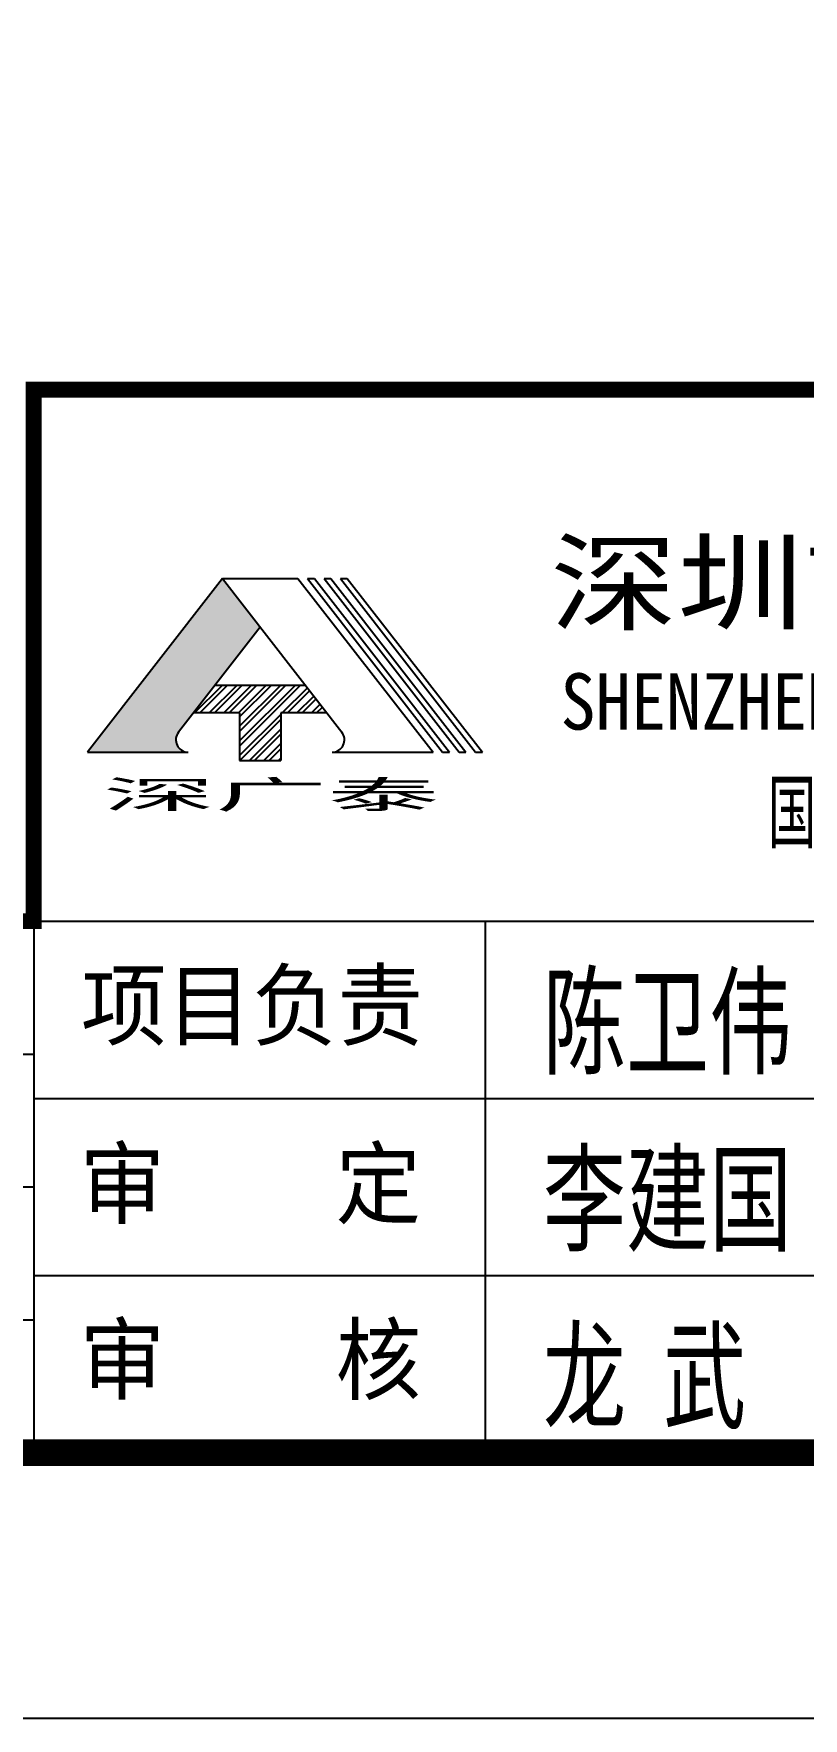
# Model space of a CAD drawing. Extents: x 718358 to 1668613, y -348838 to -159582.
# Drawn here: x 806737 to 808185, y -346116 to -342946 of the extents above; entities that cross this region are included whole.
import ezdxf

# ---------------------------------------------------------------- set-up
doc = ezdxf.new("R2010")
doc.units = 0
doc.header["$LTSCALE"] = 1000
doc.layers.add('建-图框', color=4, linetype='Continuous')
doc.styles.add('-宋体', font='', dxfattribs={"width": 0.8})
doc.styles.add('HT', font='simhei.ttf', dxfattribs={"width": 1.2})
doc.styles.add('单线字', font='', dxfattribs={"width": 0.7})
doc.styles.add('图框', font='')
doc.styles.get('-宋体').set_extended_font_data('NSimSun')
doc.styles.get('单线字').set_extended_font_data('SimSun')
doc.styles.get('图框').set_extended_font_data('SimSun')

msp = doc.modelspace()

# ---------------------------------------------------------------- hatches: boundary and pattern name
at = {"layer": '建-图框'}
msp.add_hatch(color=256, dxfattribs=at).paths.add_polyline_path([(807163.1, -344062.6), (807092, -343971.3), (806837.8, -344297.8), (807027.5, -344297.8, -0.624253), (807009.2, -344260.3)])
h = msp.add_hatch(dxfattribs=at)
h.set_pattern_fill('STEEL', color=256, scale=155.457063, style=0)
h.set_pattern_definition([(45, (912381.021, -398750.41), (-13.740593, 13.740593), []), (45, (912381.021, -398740.694), (-13.740593, 13.740593), [])])
h.paths.add_polyline_path([(807124.4, -344313.3), (807201.8, -344313.3), (807201.8, -344223.9), (807288.6, -344223.9), (807248.5, -344172.3), (807077.7, -344172.3), (807037.5, -344223.9), (807124.4, -344223.9)])

# ---------------------------------------------------------------- linework, layer by layer
for p, q in [((815736.8, -343615.8), (806736.8, -343615.8)), ((806736.8, -343615.8), (806736.8, -345615.8)), ((807092, -343971.3), (806837.8, -344297.8)), ((807092, -343971.3), (807317, -344260.3)), ((807092, -343971.3), (807234.2, -343971.3)), ((807234.2, -343971.3), (807488.4, -344297.8)), ((807252.3, -343971.3), (807265.2, -343971.3)), ((807252.3, -343971.3), (807506.5, -344297.8)), ((807265.2, -343971.3), (807519.4, -344297.8)), ((807283.2, -343971.3), (807296.1, -343971.3)), ((807283.2, -343971.3), (807537.4, -344297.8)), ((807296.1, -343971.3), (807550.3, -344297.8)), ((807314.2, -343971.3), (807327.1, -343971.3)), ((807314.2, -343971.3), (807568.4, -344297.8)), ((807327.1, -343971.3), (807581.3, -344297.8)), ((807163.1, -344062.6), (807009.2, -344260.3)), ((807248.5, -344172.3), (807077.7, -344172.3)), ((807124.4, -344223.9), (807037.5, -344223.9)), ((807124.4, -344223.9), (807124.4, -344313.3)), ((807201.8, -344223.9), (807201.8, -344313.3)), ((807288.6, -344223.9), (807201.8, -344223.9)), ((806837.8, -344297.8), (807027.5, -344297.8)), ((807124.4, -344313.3), (807201.8, -344313.3)), ((807298.6, -344297.8), (807488.4, -344297.8)), ((807506.5, -344297.8), (807519.4, -344297.8)), ((807537.4, -344297.8), (807550.3, -344297.8)), ((807568.4, -344297.8), (807581.3, -344297.8)), ((803136.8, -344615.8), (815736.8, -344615.8)), ((806736.8, -344615.8), (815736.8, -344615.8)), ((807586.8, -344615.8), (807586.8, -345615.8)), ((803586.8, -344865.8), (806736.8, -344865.8)), ((806736.8, -344949.2), (814436.8, -344949.2)), ((803586.8, -345115.8), (806736.8, -345115.8)), ((806736.8, -345282.5), (811236.8, -345282.5)), ((803586.8, -345365.8), (806736.8, -345365.8)), ((803136.8, -345615.8), (815736.8, -345615.8))]:
    msp.add_line(p, q, dxfattribs=at)
msp.add_lwpolyline([(763686.8, -346115.8), (816236.8, -346115.8), (816236.8, -316415.8), (763686.8, -316415.8)], close=True, dxfattribs=at)
for points, const_width in [([(764936.8, -345615.8), (815736.8, -345615.8), (815736.8, -316915.8), (764936.8, -316915.8)], 50), ([(803136.8, -344615.8), (803136.8, -345615.8), (815736.8, -345615.8), (815736.8, -343615.8), (806736.8, -343615.8), (806736.8, -344615.8)], 30)]:
    msp.add_lwpolyline(points, close=True, dxfattribs=dict(at, const_width=const_width))
for centre, start, end in [((807027.5, -344274.6), 142.1016, 270), ((807298.6, -344274.6), 270, 37.8984)]:
    msp.add_arc(centre, 23.2, start, end, dxfattribs=at)

# ---------------------------------------------------------------- texts
for s, height, style, width, p in [('深圳市广泰建筑设计有限公司 ', 148.275, '-宋体', 1.18025, (807709.1, -344053.4)), ('SHENZHEN GUANGTAI ARCHITECTURAL DESIGN CO.,LTD', 105.91, '-宋体', 0.920595, (807728.1, -344255.3)), ('深广泰 ', 51.6, '-宋体', 3, (806866.9, -344403.4)), ('国家甲级工程设计证书编号：', 112.97, 'HT', 0.590125, (808118.7, -344466.7))]:
    msp.add_text(s, height=height, dxfattribs=dict(at, style=style, width=width)).set_placement(p)
at = {"layer": '建-图框', "style": '图框', "oblique": 360, "width": 0.9442}
for s, p in [('项目负责', (806825.8, -344836.8)), ('审    定', (806822.9, -345172.1)), ('审    核', (806822.9, -345503.2))]:
    msp.add_text(s, height=125, rotation=0, dxfattribs=at).set_placement(p)
at = {"layer": '建-图框', "color": 40, "style": '单线字', "width": 0.7}
for s, height, p in [('陈卫伟', 163.78, (807695.2, -344886.7)), ('李建国', 163.78, (807695.2, -345220.1)), ('龙', 163.8, (807695.2, -345553.4)), ('武', 163.8, (807921.3, -345553.4))]:
    msp.add_text(s, height=height, dxfattribs=at).set_placement(p)

doc.saveas('drawing.dxf')
